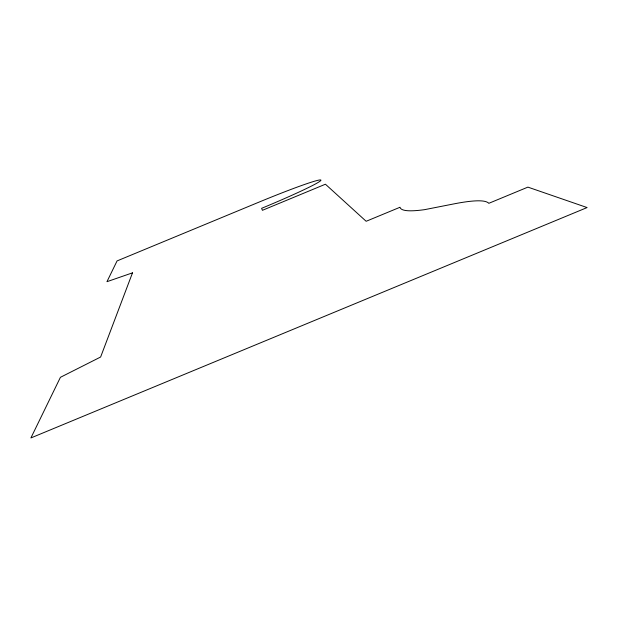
<?xml version="1.0" encoding="UTF-8"?>
<svg xmlns="http://www.w3.org/2000/svg" width="618" height="618" viewBox="0 0 618 618"><rect width="100%" height="100%" fill="white"/><g stroke="black" fill="none" stroke-linecap="round" stroke-linejoin="round"><path stroke-width="0.93" d="M132.499 272.847L100.626 357.019L60.417 377.312L30.9 437.946L587.1 207.563L527.903 187.123L488.776 203.337A464.945 38.393 -22.9 0 0 455.188 203.646L424.628 209.649A567.911 39.482 -21.5 0 1 400.008 207.262L366.15 221.283L325.431 184.218L262.426 210.313L261.607 208.328A65.585 3.36 -22.5 0 0 320.912 180.124A65.585 3.36 -22.5 0 0 259.027 202.117L117.065 260.92L106.953 281.692L132.499 272.847"/></g></svg>
